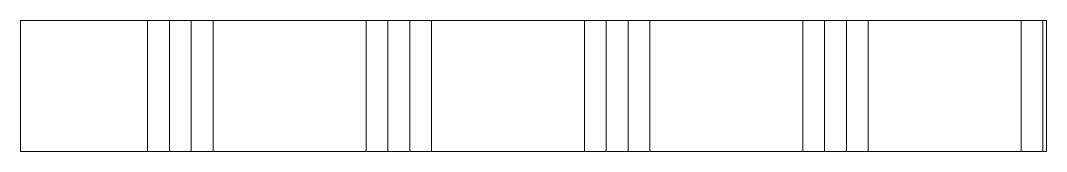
# Model space of a CAD drawing. Header units: metres. Extents: x 0 to 117, y 0 to 15.
import ezdxf

# ---------------------------------------------------------------- set-up
doc = ezdxf.new("R2010")
doc.units = ezdxf.units.M
doc.layers.add('A-DETL-GENF', color=92, linetype='Continuous', lineweight=18)

# ---------------------------------------------------------------- blocks, each defined once
blk = doc.blocks.new('40  gipsplaat - D15-2957407-00_0 Basismaterialen')
at = {"layer": 'A-DETL-GENF', "lineweight": 13}
h = blk.add_hatch(dxfattribs=at)
h.set_pattern_fill('FP_8', color=256, style=0, pattern_type=2)
h.set_pattern_definition([(270, (1264.54, -12735), (25, 1e-15), []), (270, (1267.04, -12735), (25, 1e-15), []), (270, (1269.54, -12735), (25, 1e-15), []), (270, (1272.04, -12735), (25, 1e-15), [])])
h.paths.add_polyline_path([(0, 0), (117.46, 0), (117.46, 15), (0, 15)])
at = {"layer": 'A-DETL-GENF'}
for p, q in [((117.46, 15), (0, 15)), ((0, 15), (0, 0)), ((117.46, 15), (0, 15)), ((0, 15), (0, 0)), ((117.46, 0), (117.46, 15)), ((117.46, 0), (117.46, 15)), ((0, 0), (117.46, 0)), ((0, 0), (117.46, 0))]:
    blk.add_line(p, q, dxfattribs=at)

msp = doc.modelspace()

# ---------------------------------------------------------------- block references
msp.add_blockref('40  gipsplaat - D15-2957407-00_0 Basismaterialen', (0, 0))

doc.saveas('drawing.dxf')
